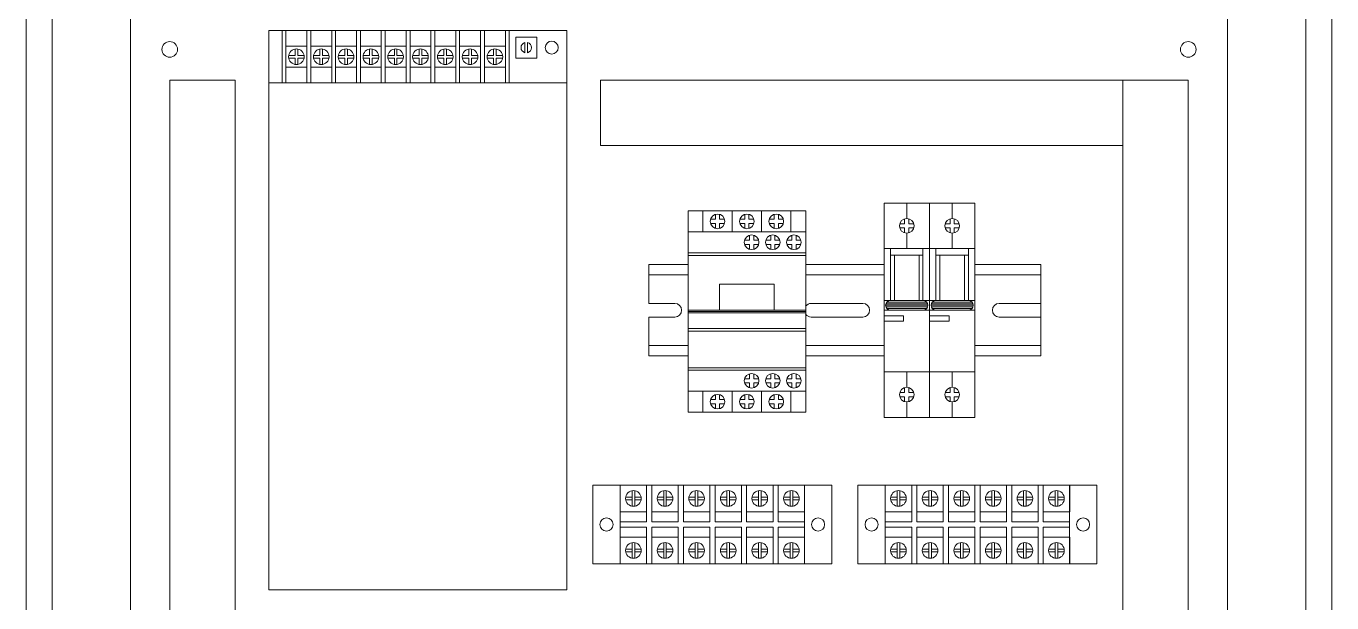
# Model space of a CAD drawing. Header units: millimetres. Extents: x 1937 to 4749, y 83 to 1608.
# Drawn here: x 2999.8 to 3124.8, y 254.8 to 310 of the extents above; entities that cross this region are included whole.
import ezdxf

# ---------------------------------------------------------------- set-up
doc = ezdxf.new("R2010")
doc.units = ezdxf.units.MM
doc.layers.get('0').update_dxf_attribs({"lineweight": 0})
for name, color, linetype, lineweight in [('Box Panel', 7, 'Continuous', 0), ('Kontaktor', 7, 'Continuous', 0), ('MCB', 7, 'Continuous', 0), ('PSU', 7, 'Continuous', 0)]:
    doc.layers.add(name, color=color, linetype=linetype, lineweight=lineweight)
doc.layers.add('Cable Duct', color=7, linetype='Continuous')

# ---------------------------------------------------------------- blocks, each defined once
blk = doc.blocks.new('MCB 1 FASA')
at = {"layer": 'MCB'}
for p, q in [((-8.7, 41), (8.7, 41)), ((-8.7, -41), (-8.7, 41)), ((0, 41), (0, 35.1)), ((8.7, 41), (8.7, -41)), ((-2.69, 33.1), (-0.8, 33.1)), ((-2.69, 31.5), (-0.8, 31.5)), ((-0.8, 34.99), (-0.8, 33.1)), ((-0.8, 31.5), (-0.8, 29.62)), ((0.8, 34.99), (0.8, 33.1)), ((0.8, 33.1), (2.68, 33.1)), ((0.8, 31.5), (0.8, 29.62)), ((0.8, 31.5), (2.68, 31.5)), ((0, 29.5), (0, 23.6)), ((-6.2, 3.75), (-6.2, 23.6)), ((-6.2, 21.1), (6.2, 21.1)), ((-4.7, 3.75), (-4.7, 21.1)), ((4.7, 21.1), (4.7, 3.75)), ((6.2, 23.6), (6.2, 3.75)), ((8.7, 23.6), (8.7, 0)), ((-6.2, 3.75), (-8.7, 3.75)), ((8.7, 0), (-8.7, 0)), ((-8.08, 1.88), (8.07, 1.88)), ((-7.97, 2.5), (7.96, 2.5)), ((-7.97, 1.25), (7.96, 1.25)), ((-7.6, 3.13), (7.59, 3.13)), ((-7.6, 0.63), (7.59, 0.63)), ((-6.2, 3.75), (6.2, 3.75)), ((-6.2, 0), (6.2, 0)), ((6.2, 3.75), (8.7, 3.75)), ((0, -23.6), (0, -29.5)), ((-0.8, -29.61), (-0.8, -31.5)), ((0.8, -29.61), (0.8, -31.5)), ((-2.69, -31.5), (-0.8, -31.5)), ((-2.69, -33.1), (-0.8, -33.1)), ((-0.8, -33.1), (-0.8, -34.98)), ((0.8, -31.5), (2.68, -31.5)), ((0.8, -33.1), (0.8, -34.98)), ((0.8, -33.1), (2.68, -33.1)), ((0, -35.1), (0, -41)), ((8.7, -41), (-8.7, -41))]:
    blk.add_line(p, q, dxfattribs=at)
for points in [[(-8.7, 23.6), (8.7, 23.6), (8.7, 41), (-8.7, 41)], [(-8.7, -2.14), (-1.2, -2.14), (-1.2, -4.14), (-8.7, -4.14)], [(-8.7, -41), (8.7, -41), (8.7, -23.6), (-8.7, -23.6)]]:
    blk.add_lwpolyline(points, close=True, dxfattribs=at)
for centre in [(0, 32.3), (0, -32.3)]:
    blk.add_circle(centre, 2.8, dxfattribs=at)
for centre, start, end in [((-6.2, 1.88), 90, 270), ((6.2, 1.88), 270, 90)]:
    blk.add_arc(centre, 1.88, start, end, dxfattribs=at)
blk = doc.blocks.new('PSU')
for p, q in [((109.17, 19.87), (22.17, 19.87)), ((22.17, 19.87), (22.17, -0.13)), ((23.67, 19.87), (23.67, -0.13)), ((31.67, 19.87), (31.67, -0.13)), ((33.17, 19.87), (33.17, -0.13)), ((41.17, 19.87), (41.17, -0.13)), ((42.67, 19.87), (42.67, -0.13)), ((50.67, 19.87), (50.67, -0.13)), ((52.17, 19.87), (52.17, -0.13)), ((60.17, 19.87), (60.17, -0.13)), ((61.67, 19.87), (61.67, -0.13)), ((69.67, 19.87), (69.67, -0.13)), ((71.17, 19.87), (71.17, -0.13)), ((79.17, 19.87), (79.17, -0.13)), ((80.67, 19.87), (80.67, -0.13)), ((88.67, 19.87), (88.67, -0.13)), ((90.17, 19.87), (90.17, -0.13)), ((98.17, 19.87), (98.17, -0.13)), ((99.67, 19.87), (99.67, -0.13)), ((107.67, -0.13), (107.67, 19.87)), ((109.17, -0.13), (109.17, 19.87)), ((24.71, 10.37), (27.17, 10.37)), ((27.17, 12.83), (27.17, 10.37)), ((28.17, 12.83), (28.17, 10.37)), ((28.17, 10.37), (30.63, 10.37)), ((34.21, 10.37), (36.67, 10.37)), ((36.67, 12.83), (36.67, 10.37)), ((37.67, 12.83), (37.67, 10.37)), ((37.67, 10.37), (40.13, 10.37)), ((43.71, 10.37), (46.17, 10.37)), ((46.17, 12.83), (46.17, 10.37)), ((47.17, 12.83), (47.17, 10.37)), ((47.17, 10.37), (49.63, 10.37)), ((53.21, 10.37), (55.67, 10.37)), ((55.67, 12.83), (55.67, 10.37)), ((56.67, 12.83), (56.67, 10.37)), ((56.67, 10.37), (59.13, 10.37)), ((62.71, 10.37), (65.17, 10.37)), ((65.17, 12.83), (65.17, 10.37)), ((66.17, 12.83), (66.17, 10.37)), ((66.17, 10.37), (68.63, 10.37)), ((72.21, 10.37), (74.67, 10.37)), ((74.67, 12.83), (74.67, 10.37)), ((75.67, 12.83), (75.67, 10.37)), ((75.67, 10.37), (78.13, 10.37)), ((81.71, 10.37), (84.17, 10.37)), ((84.17, 12.83), (84.17, 10.37)), ((85.17, 12.83), (85.17, 10.37)), ((85.17, 10.37), (87.63, 10.37)), ((91.21, 10.37), (93.67, 10.37)), ((93.67, 12.83), (93.67, 10.37)), ((94.67, 12.83), (94.67, 10.37)), ((94.67, 10.37), (97.13, 10.37)), ((100.71, 10.37), (103.17, 10.37)), ((103.17, 12.83), (103.17, 10.37)), ((104.17, 12.83), (104.17, 10.37)), ((104.17, 10.37), (106.63, 10.37)), ((15.17, 8.31), (15.17, 4.43)), ((16.17, 8.31), (16.17, 4.43)), ((24.71, 9.37), (27.17, 9.37)), ((27.17, 9.37), (27.17, 6.91)), ((28.17, 9.37), (28.17, 6.91)), ((28.17, 9.37), (30.63, 9.37)), ((34.21, 9.37), (36.67, 9.37)), ((36.67, 9.37), (36.67, 6.91)), ((37.67, 9.37), (37.67, 6.91)), ((37.67, 9.37), (40.13, 9.37)), ((43.71, 9.37), (46.17, 9.37)), ((46.17, 9.37), (46.17, 6.91)), ((47.17, 9.37), (47.17, 6.91)), ((47.17, 9.37), (49.63, 9.37)), ((53.21, 9.37), (55.67, 9.37)), ((55.67, 9.37), (55.67, 6.91)), ((56.67, 9.37), (56.67, 6.91)), ((56.67, 9.37), (59.13, 9.37)), ((62.71, 9.37), (65.17, 9.37)), ((65.17, 9.37), (65.17, 6.91)), ((66.17, 9.37), (66.17, 6.91)), ((66.17, 9.37), (68.63, 9.37)), ((72.21, 9.37), (74.67, 9.37)), ((74.67, 9.37), (74.67, 6.91)), ((75.67, 9.37), (75.67, 6.91)), ((75.67, 9.37), (78.13, 9.37)), ((81.71, 9.37), (84.17, 9.37)), ((84.17, 9.37), (84.17, 6.91)), ((85.17, 9.37), (85.17, 6.91)), ((85.17, 9.37), (87.63, 9.37)), ((91.21, 9.37), (93.67, 9.37)), ((93.67, 9.37), (93.67, 6.91)), ((94.67, 9.37), (94.67, 6.91)), ((94.67, 9.37), (97.13, 9.37)), ((100.71, 9.37), (103.17, 9.37)), ((103.17, 9.37), (103.17, 6.91)), ((104.17, 9.37), (104.17, 6.91)), ((104.17, 9.37), (106.63, 9.37)), ((22.17, -0.13), (109.17, -0.13))]:
    blk.add_line(p, q)
for points in [[(11.67, 10.37), (19.67, 10.37), (19.67, 2.37), (11.67, 2.37)], [(23.67, 13.87), (31.67, 13.87), (31.67, 5.87), (23.67, 5.87)], [(33.17, 13.87), (41.17, 13.87), (41.17, 5.87), (33.17, 5.87)], [(42.67, 13.87), (50.67, 13.87), (50.67, 5.87), (42.67, 5.87)], [(52.17, 13.87), (60.17, 13.87), (60.17, 5.87), (52.17, 5.87)], [(61.67, 13.87), (69.67, 13.87), (69.67, 5.87), (61.67, 5.87)], [(71.17, 13.87), (79.17, 13.87), (79.17, 5.87), (71.17, 5.87)], [(80.67, 13.87), (88.67, 13.87), (88.67, 5.87), (80.67, 5.87)], [(90.17, 13.87), (98.17, 13.87), (98.17, 5.87), (90.17, 5.87)], [(99.67, 13.87), (107.67, 13.87), (107.67, 5.87), (99.67, 5.87)]]:
    blk.add_lwpolyline(points, close=True)
for centre, radius in [((27.67, 9.87), 3), ((37.17, 9.87), 3), ((46.67, 9.87), 3), ((56.17, 9.87), 3), ((65.67, 9.87), 3), ((75.17, 9.87), 3), ((84.67, 9.87), 3), ((94.17, 9.87), 3), ((103.67, 9.87), 3), ((5.92, 6.37), 2.5)]:
    blk.add_circle(centre, radius)
for start, end in [(104.4775, 255.5225), (284.4775, 75.5225)]:
    blk.add_arc((15.67, 6.37), 2, start, end)
at = {"layer": 'PSU'}
for p, q in [((0.17, -0.13), (0.17, 213.87)), ((0.17, 213.87), (114.17, 213.87)), ((114.17, 213.87), (114.17, -0.13)), ((114.17, 19.87), (0.17, 19.87)), ((114.17, -0.13), (0.17, -0.13))]:
    blk.add_line(p, q, dxfattribs=at)
blk = doc.blocks.new('Kontaktor')
at = {"layer": 'Kontaktor'}
for p, q in [((2979.03, 1753.55), (3024.03, 1753.55)), ((2979.03, 1676.55), (2979.03, 1753.55)), ((2984.65, 1753.55), (2984.65, 1745.55)), ((2987.59, 1750.35), (2989.48, 1750.35)), ((2989.48, 1752.23), (2989.48, 1750.35)), ((2991.08, 1752.23), (2991.08, 1750.35)), ((2991.08, 1750.35), (2992.96, 1750.35)), ((2995.9, 1753.55), (2995.9, 1745.55)), ((2998.84, 1750.35), (3000.73, 1750.35)), ((3000.73, 1752.23), (3000.73, 1750.35)), ((3002.33, 1752.23), (3002.33, 1750.35)), ((3002.33, 1750.35), (3004.21, 1750.35)), ((3007.15, 1753.55), (3007.15, 1745.55)), ((3010.09, 1750.35), (3011.98, 1750.35)), ((3011.98, 1752.23), (3011.98, 1750.35)), ((3013.58, 1752.23), (3013.58, 1750.35)), ((3013.58, 1750.35), (3015.46, 1750.35)), ((3018.4, 1753.55), (3018.4, 1745.55)), ((3024.03, 1753.55), (3024.03, 1676.55)), ((2979.03, 1745.55), (3024.03, 1745.55)), ((2987.59, 1748.75), (2989.48, 1748.75)), ((2989.48, 1748.75), (2989.48, 1746.86)), ((2991.08, 1748.75), (2991.08, 1746.86)), ((2991.08, 1748.75), (2992.96, 1748.75)), ((2998.84, 1748.75), (3000.73, 1748.75)), ((3000.73, 1748.75), (3000.73, 1746.86)), ((3002.33, 1748.75), (3002.33, 1746.86)), ((3002.33, 1748.75), (3004.21, 1748.75)), ((3010.09, 1748.75), (3011.98, 1748.75)), ((3011.98, 1748.75), (3011.98, 1746.86)), ((3013.58, 1748.75), (3013.58, 1746.86)), ((3013.58, 1748.75), (3015.46, 1748.75)), ((3000.64, 1742.35), (3002.53, 1742.35)), ((3000.64, 1740.75), (3002.53, 1740.75)), ((3002.53, 1744.23), (3002.53, 1742.35)), ((3002.53, 1740.75), (3002.53, 1738.86)), ((3004.13, 1744.23), (3004.13, 1742.35)), ((3004.13, 1742.35), (3006.01, 1742.35)), ((3004.13, 1740.75), (3004.13, 1738.86)), ((3004.13, 1740.75), (3006.01, 1740.75)), ((3008.74, 1742.35), (3010.63, 1742.35)), ((3008.74, 1740.75), (3010.63, 1740.75)), ((3010.63, 1744.23), (3010.63, 1742.35)), ((3010.63, 1740.75), (3010.63, 1738.86)), ((3012.23, 1744.23), (3012.23, 1742.35)), ((3012.23, 1742.35), (3014.11, 1742.35)), ((3012.23, 1740.75), (3012.23, 1738.86)), ((3012.23, 1740.75), (3014.11, 1740.75)), ((3016.84, 1742.35), (3018.73, 1742.35)), ((3016.84, 1740.75), (3018.73, 1740.75)), ((3018.73, 1744.23), (3018.73, 1742.35)), ((3018.73, 1740.75), (3018.73, 1738.86)), ((3020.33, 1744.23), (3020.33, 1742.35)), ((3020.33, 1742.35), (3022.21, 1742.35)), ((3020.33, 1740.75), (3020.33, 1738.86)), ((3020.33, 1740.75), (3022.21, 1740.75)), ((2979.03, 1737.55), (3024.03, 1737.55)), ((2979.03, 1736.55), (3024.03, 1736.55)), ((3012.03, 1725.55), (2991.03, 1725.55)), ((2991.03, 1715.55), (2991.03, 1725.55)), ((3012.03, 1725.55), (3012.03, 1715.55)), ((3024.03, 1715.55), (2979.03, 1715.55)), ((2979.03, 1715.05), (3024.03, 1715.05)), ((3024.03, 1714.55), (2979.03, 1714.55)), ((3024.03, 1708.55), (2979.03, 1708.55)), ((3024.03, 1707.55), (2979.03, 1707.55)), ((3024.03, 1693.55), (2979.03, 1693.55)), ((3024.03, 1692.55), (2979.03, 1692.55)), ((3002.53, 1691.23), (3002.53, 1689.35)), ((3004.13, 1691.23), (3004.13, 1689.35)), ((3010.63, 1691.23), (3010.63, 1689.35)), ((3012.23, 1691.23), (3012.23, 1689.35)), ((3018.73, 1691.23), (3018.73, 1689.35)), ((3020.33, 1691.23), (3020.33, 1689.35)), ((3000.64, 1689.35), (3002.53, 1689.35)), ((3000.64, 1687.75), (3002.53, 1687.75)), ((3002.53, 1687.75), (3002.53, 1685.86)), ((3004.13, 1689.35), (3006.01, 1689.35)), ((3004.13, 1687.75), (3004.13, 1685.86)), ((3004.13, 1687.75), (3006.01, 1687.75)), ((3008.74, 1689.35), (3010.63, 1689.35)), ((3008.74, 1687.75), (3010.63, 1687.75)), ((3010.63, 1687.75), (3010.63, 1685.86)), ((3012.23, 1689.35), (3014.11, 1689.35)), ((3012.23, 1687.75), (3012.23, 1685.86)), ((3012.23, 1687.75), (3014.11, 1687.75)), ((3016.84, 1689.35), (3018.73, 1689.35)), ((3016.84, 1687.75), (3018.73, 1687.75)), ((3018.73, 1687.75), (3018.73, 1685.86)), ((3020.33, 1689.35), (3022.21, 1689.35)), ((3020.33, 1687.75), (3020.33, 1685.86)), ((3020.33, 1687.75), (3022.21, 1687.75)), ((3024.03, 1684.55), (2979.03, 1684.55)), ((2984.65, 1684.55), (2984.65, 1676.55)), ((2987.59, 1681.35), (2989.48, 1681.35)), ((2989.48, 1683.23), (2989.48, 1681.35)), ((2991.08, 1683.23), (2991.08, 1681.35)), ((2991.08, 1681.35), (2992.96, 1681.35)), ((2995.9, 1684.55), (2995.9, 1676.55)), ((2998.84, 1681.35), (3000.73, 1681.35)), ((3000.73, 1683.23), (3000.73, 1681.35)), ((3002.33, 1683.23), (3002.33, 1681.35)), ((3002.33, 1681.35), (3004.21, 1681.35)), ((3007.15, 1684.55), (3007.15, 1676.55)), ((3010.09, 1681.35), (3011.98, 1681.35)), ((3011.98, 1683.23), (3011.98, 1681.35)), ((3013.58, 1683.23), (3013.58, 1681.35)), ((3013.58, 1681.35), (3015.46, 1681.35)), ((3018.4, 1684.55), (3018.4, 1676.55)), ((3024.03, 1676.55), (2979.03, 1676.55)), ((2987.59, 1679.75), (2989.48, 1679.75)), ((2989.48, 1679.75), (2989.48, 1677.86)), ((2991.08, 1679.75), (2991.08, 1677.86)), ((2991.08, 1679.75), (2992.96, 1679.75)), ((2998.84, 1679.75), (3000.73, 1679.75)), ((3000.73, 1679.75), (3000.73, 1677.86)), ((3002.33, 1679.75), (3002.33, 1677.86)), ((3002.33, 1679.75), (3004.21, 1679.75)), ((3010.09, 1679.75), (3011.98, 1679.75)), ((3011.98, 1679.75), (3011.98, 1677.86)), ((3013.58, 1679.75), (3013.58, 1677.86)), ((3013.58, 1679.75), (3015.46, 1679.75))]:
    blk.add_line(p, q, dxfattribs=at)
for centre in [(2990.28, 1749.55), (3001.53, 1749.55), (3012.78, 1749.55), (3003.33, 1741.55), (3011.43, 1741.55), (3019.53, 1741.55), (3003.33, 1688.55), (3011.43, 1688.55), (3019.53, 1688.55), (2990.28, 1680.55), (3001.53, 1680.55), (3012.78, 1680.55)]:
    blk.add_circle(centre, 2.8, dxfattribs=at)

msp = doc.modelspace()

# ---------------------------------------------------------------- linework, layer by layer
for p, q in [((3096.885, 283.432), (3096.885, 282.132)), ((3054.01, 266.032), (3076.885, 266.032)), ((3054.01, 258.532), (3054.01, 266.032)), ((3056.635, 258.532), (3056.635, 266.032)), ((3057.772, 265.509), (3057.772, 264.03)), ((3058.022, 265.509), (3058.022, 264.03)), ((3059.16, 262.532), (3059.16, 266.032)), ((3059.66, 262.532), (3059.66, 266.032)), ((3060.797, 265.509), (3060.797, 264.03)), ((3061.047, 265.509), (3061.047, 264.03)), ((3062.185, 262.532), (3062.185, 266.032)), ((3062.685, 262.532), (3062.685, 266.032)), ((3063.822, 265.509), (3063.822, 264.03)), ((3064.072, 265.509), (3064.072, 264.03)), ((3065.21, 262.532), (3065.21, 266.032)), ((3065.71, 262.532), (3065.71, 266.032)), ((3066.847, 265.509), (3066.847, 264.03)), ((3067.097, 265.509), (3067.097, 264.03)), ((3068.235, 262.532), (3068.235, 266.032)), ((3068.735, 262.532), (3068.735, 266.032)), ((3069.872, 265.509), (3069.872, 264.03)), ((3070.122, 265.509), (3070.122, 264.03)), ((3071.26, 262.532), (3071.26, 266.032)), ((3071.76, 262.532), (3071.76, 266.032)), ((3072.897, 265.509), (3072.897, 264.03)), ((3073.147, 265.509), (3073.147, 264.03)), ((3074.26, 266.032), (3074.26, 258.532)), ((3076.885, 266.032), (3076.885, 258.532)), ((3079.385, 266.032), (3102.26, 266.032)), ((3079.385, 258.532), (3079.385, 266.032)), ((3082.01, 258.532), (3082.01, 266.032)), ((3083.147, 265.509), (3083.147, 264.03)), ((3083.397, 265.509), (3083.397, 264.03)), ((3084.535, 262.532), (3084.535, 266.032)), ((3085.035, 262.532), (3085.035, 266.032)), ((3086.172, 265.509), (3086.172, 264.03)), ((3086.422, 265.509), (3086.422, 264.03)), ((3087.56, 262.532), (3087.56, 266.032)), ((3088.06, 262.532), (3088.06, 266.032)), ((3089.197, 265.509), (3089.197, 264.03)), ((3089.447, 265.509), (3089.447, 264.03)), ((3090.585, 262.532), (3090.585, 266.032)), ((3091.085, 262.532), (3091.085, 266.032)), ((3092.222, 265.509), (3092.222, 264.03)), ((3092.472, 265.509), (3092.472, 264.03)), ((3093.61, 262.532), (3093.61, 266.032)), ((3094.11, 262.532), (3094.11, 266.032)), ((3095.247, 265.509), (3095.247, 264.03)), ((3095.497, 265.509), (3095.497, 264.03)), ((3096.635, 262.532), (3096.635, 266.032)), ((3097.135, 262.532), (3097.135, 266.032)), ((3098.272, 265.509), (3098.272, 264.03)), ((3098.522, 265.509), (3098.522, 264.03)), ((3099.635, 266.032), (3099.635, 258.532)), ((3102.26, 266.032), (3102.26, 258.532)), ((3057.158, 264.895), (3057.772, 264.895)), ((3057.158, 264.645), (3057.772, 264.645)), ((3058.022, 264.895), (3058.637, 264.895)), ((3058.022, 264.645), (3058.637, 264.645)), ((3060.183, 264.895), (3060.797, 264.895)), ((3060.183, 264.645), (3060.797, 264.645)), ((3061.047, 264.895), (3061.662, 264.895)), ((3061.047, 264.645), (3061.662, 264.645)), ((3063.208, 264.895), (3063.822, 264.895)), ((3063.208, 264.645), (3063.822, 264.645)), ((3064.072, 264.895), (3064.687, 264.895)), ((3064.072, 264.645), (3064.687, 264.645)), ((3066.233, 264.895), (3066.847, 264.895)), ((3066.233, 264.645), (3066.847, 264.645)), ((3067.097, 264.895), (3067.712, 264.895)), ((3067.097, 264.645), (3067.712, 264.645)), ((3069.258, 264.895), (3069.872, 264.895)), ((3069.258, 264.645), (3069.872, 264.645)), ((3070.122, 264.895), (3070.737, 264.895)), ((3070.122, 264.645), (3070.737, 264.645)), ((3072.283, 264.895), (3072.897, 264.895)), ((3072.283, 264.645), (3072.897, 264.645)), ((3073.147, 264.895), (3073.762, 264.895)), ((3073.147, 264.645), (3073.762, 264.645)), ((3082.533, 264.895), (3083.147, 264.895)), ((3082.533, 264.645), (3083.147, 264.645)), ((3083.397, 264.895), (3084.012, 264.895)), ((3083.397, 264.645), (3084.012, 264.645)), ((3085.558, 264.895), (3086.172, 264.895)), ((3085.558, 264.645), (3086.172, 264.645)), ((3086.422, 264.895), (3087.037, 264.895)), ((3086.422, 264.645), (3087.037, 264.645)), ((3088.583, 264.895), (3089.197, 264.895)), ((3088.583, 264.645), (3089.197, 264.645)), ((3089.447, 264.895), (3090.062, 264.895)), ((3089.447, 264.645), (3090.062, 264.645)), ((3091.608, 264.895), (3092.222, 264.895)), ((3091.608, 264.645), (3092.222, 264.645)), ((3092.472, 264.895), (3093.087, 264.895)), ((3092.472, 264.645), (3093.087, 264.645)), ((3094.633, 264.895), (3095.247, 264.895)), ((3094.633, 264.645), (3095.247, 264.645)), ((3095.497, 264.895), (3096.112, 264.895)), ((3095.497, 264.645), (3096.112, 264.645)), ((3097.658, 264.895), (3098.272, 264.895)), ((3097.658, 264.645), (3098.272, 264.645)), ((3098.522, 264.895), (3099.137, 264.895)), ((3098.522, 264.645), (3099.137, 264.645)), ((3056.635, 262.532), (3059.16, 262.532)), ((3059.66, 262.532), (3062.185, 262.532)), ((3062.685, 262.532), (3065.21, 262.532)), ((3065.71, 262.532), (3068.235, 262.532)), ((3068.735, 262.532), (3071.26, 262.532)), ((3071.76, 262.532), (3074.26, 262.532)), ((3082.01, 262.532), (3084.535, 262.532)), ((3085.035, 262.532), (3087.56, 262.532)), ((3088.06, 262.532), (3090.585, 262.532)), ((3091.085, 262.532), (3093.61, 262.532)), ((3094.11, 262.532), (3096.635, 262.532)), ((3097.135, 262.532), (3099.635, 262.532)), ((3056.635, 262.032), (3059.16, 262.032)), ((3059.16, 258.532), (3059.16, 262.032)), ((3059.66, 262.032), (3062.185, 262.032)), ((3059.66, 258.532), (3059.66, 262.032)), ((3062.185, 258.532), (3062.185, 262.032)), ((3062.685, 262.032), (3065.21, 262.032)), ((3062.685, 258.532), (3062.685, 262.032)), ((3065.21, 258.532), (3065.21, 262.032)), ((3065.71, 262.032), (3068.235, 262.032)), ((3065.71, 258.532), (3065.71, 262.032)), ((3068.235, 258.532), (3068.235, 262.032)), ((3068.735, 262.032), (3071.26, 262.032)), ((3068.735, 258.532), (3068.735, 262.032)), ((3071.26, 258.532), (3071.26, 262.032)), ((3071.76, 262.032), (3074.26, 262.032)), ((3071.76, 258.532), (3071.76, 262.032)), ((3082.01, 262.032), (3084.535, 262.032)), ((3084.535, 258.532), (3084.535, 262.032)), ((3085.035, 262.032), (3087.56, 262.032)), ((3085.035, 258.532), (3085.035, 262.032)), ((3087.56, 258.532), (3087.56, 262.032)), ((3088.06, 262.032), (3090.585, 262.032)), ((3088.06, 258.532), (3088.06, 262.032)), ((3090.585, 258.532), (3090.585, 262.032)), ((3091.085, 262.032), (3093.61, 262.032)), ((3091.085, 258.532), (3091.085, 262.032)), ((3093.61, 258.532), (3093.61, 262.032)), ((3094.11, 262.032), (3096.635, 262.032)), ((3094.11, 258.532), (3094.11, 262.032)), ((3096.635, 258.532), (3096.635, 262.032)), ((3097.135, 262.032), (3099.635, 262.032)), ((3097.135, 258.532), (3097.135, 262.032)), ((3057.772, 260.534), (3057.772, 259.055)), ((3058.022, 260.534), (3058.022, 259.055)), ((3060.797, 260.534), (3060.797, 259.055)), ((3061.047, 260.534), (3061.047, 259.055)), ((3063.822, 260.534), (3063.822, 259.055)), ((3064.072, 260.534), (3064.072, 259.055)), ((3066.847, 260.534), (3066.847, 259.055)), ((3067.097, 260.534), (3067.097, 259.055)), ((3069.872, 260.534), (3069.872, 259.055)), ((3070.122, 260.534), (3070.122, 259.055)), ((3072.897, 260.534), (3072.897, 259.055)), ((3073.147, 260.534), (3073.147, 259.055)), ((3083.147, 260.534), (3083.147, 259.055)), ((3083.397, 260.534), (3083.397, 259.055)), ((3086.172, 260.534), (3086.172, 259.055)), ((3086.422, 260.534), (3086.422, 259.055)), ((3089.197, 260.534), (3089.197, 259.055)), ((3089.447, 260.534), (3089.447, 259.055)), ((3092.222, 260.534), (3092.222, 259.055)), ((3092.472, 260.534), (3092.472, 259.055)), ((3095.247, 260.534), (3095.247, 259.055)), ((3095.497, 260.534), (3095.497, 259.055)), ((3098.272, 260.534), (3098.272, 259.055)), ((3098.522, 260.534), (3098.522, 259.055)), ((3057.158, 259.92), (3057.772, 259.92)), ((3057.158, 259.67), (3057.772, 259.67)), ((3058.022, 259.92), (3058.637, 259.92)), ((3058.022, 259.67), (3058.637, 259.67)), ((3060.183, 259.92), (3060.797, 259.92)), ((3060.183, 259.67), (3060.797, 259.67)), ((3061.047, 259.92), (3061.662, 259.92)), ((3061.047, 259.67), (3061.662, 259.67)), ((3063.208, 259.92), (3063.822, 259.92)), ((3063.208, 259.67), (3063.822, 259.67)), ((3064.072, 259.92), (3064.687, 259.92)), ((3064.072, 259.67), (3064.687, 259.67)), ((3066.233, 259.92), (3066.847, 259.92)), ((3066.233, 259.67), (3066.847, 259.67)), ((3067.097, 259.92), (3067.712, 259.92)), ((3067.097, 259.67), (3067.712, 259.67)), ((3069.258, 259.92), (3069.872, 259.92)), ((3069.258, 259.67), (3069.872, 259.67)), ((3070.122, 259.92), (3070.737, 259.92)), ((3070.122, 259.67), (3070.737, 259.67)), ((3072.283, 259.92), (3072.897, 259.92)), ((3072.283, 259.67), (3072.897, 259.67)), ((3073.147, 259.92), (3073.762, 259.92)), ((3073.147, 259.67), (3073.762, 259.67)), ((3082.533, 259.92), (3083.147, 259.92)), ((3082.533, 259.67), (3083.147, 259.67)), ((3083.397, 259.92), (3084.012, 259.92)), ((3083.397, 259.67), (3084.012, 259.67)), ((3085.558, 259.92), (3086.172, 259.92)), ((3085.558, 259.67), (3086.172, 259.67)), ((3086.422, 259.92), (3087.037, 259.92)), ((3086.422, 259.67), (3087.037, 259.67)), ((3088.583, 259.92), (3089.197, 259.92)), ((3088.583, 259.67), (3089.197, 259.67)), ((3089.447, 259.92), (3090.062, 259.92)), ((3089.447, 259.67), (3090.062, 259.67)), ((3091.608, 259.92), (3092.222, 259.92)), ((3091.608, 259.67), (3092.222, 259.67)), ((3092.472, 259.92), (3093.087, 259.92)), ((3092.472, 259.67), (3093.087, 259.67)), ((3094.633, 259.92), (3095.247, 259.92)), ((3094.633, 259.67), (3095.247, 259.67)), ((3095.497, 259.92), (3096.112, 259.92)), ((3095.497, 259.67), (3096.112, 259.67)), ((3097.658, 259.92), (3098.272, 259.92)), ((3097.658, 259.67), (3098.272, 259.67)), ((3098.522, 259.92), (3099.137, 259.92)), ((3098.522, 259.67), (3099.137, 259.67)), ((3076.885, 258.532), (3054.01, 258.532)), ((3102.26, 258.532), (3079.385, 258.532))]:
    msp.add_line(p, q)
msp.add_lwpolyline([(3063.135, 287.157), (3059.385, 287.157), (3059.385, 283.432), (3061.86, 283.432, -1), (3061.86, 282.132), (3059.385, 282.132), (3059.385, 278.407), (3063.135, 278.407)], format="xyb")
for points in [[(3081.885, 287.157), (3074.385, 287.157)], [(3092.91, 283.432), (3096.885, 283.432), (3096.885, 287.157), (3096.885, 287.157), (3090.585, 287.157)], [(3063.135, 286.157), (3059.385, 286.157), (3059.385, 286.157)], [(3081.885, 286.157), (3074.385, 286.157)], [(3096.885, 286.157), (3090.585, 286.157)], [(3074.91, 283.432), (3079.86, 283.432)], [(3079.86, 282.132), (3074.91, 282.132)], [(3090.585, 278.407), (3096.885, 278.407), (3096.885, 278.407), (3096.885, 282.132), (3092.91, 282.132)], [(3063.135, 279.407), (3059.385, 279.407), (3059.385, 279.407)], [(3081.885, 279.407), (3074.385, 279.407)], [(3096.885, 279.407), (3090.585, 279.407)], [(3074.385, 278.407), (3081.885, 278.407)]]:
    msp.add_lwpolyline(points)
for points in [[(3056.635, 263.507), (3059.16, 263.507), (3059.16, 266.032), (3056.635, 266.032)], [(3059.66, 263.507), (3062.185, 263.507), (3062.185, 266.032), (3059.66, 266.032)], [(3062.685, 263.507), (3065.21, 263.507), (3065.21, 266.032), (3062.685, 266.032)], [(3065.71, 263.507), (3068.235, 263.507), (3068.235, 266.032), (3065.71, 266.032)], [(3068.735, 263.507), (3071.26, 263.507), (3071.26, 266.032), (3068.735, 266.032)], [(3071.76, 263.507), (3074.285, 263.507), (3074.285, 266.032), (3071.76, 266.032)], [(3082.01, 263.507), (3084.535, 263.507), (3084.535, 266.032), (3082.01, 266.032)], [(3085.035, 263.507), (3087.56, 263.507), (3087.56, 266.032), (3085.035, 266.032)], [(3088.06, 263.507), (3090.585, 263.507), (3090.585, 266.032), (3088.06, 266.032)], [(3091.085, 263.507), (3093.61, 263.507), (3093.61, 266.032), (3091.085, 266.032)], [(3094.11, 263.507), (3096.635, 263.507), (3096.635, 266.032), (3094.11, 266.032)], [(3097.135, 263.507), (3099.66, 263.507), (3099.66, 266.032), (3097.135, 266.032)], [(3056.635, 258.532), (3059.16, 258.532), (3059.16, 261.057), (3056.635, 261.057)], [(3059.66, 258.532), (3062.185, 258.532), (3062.185, 261.057), (3059.66, 261.057)], [(3062.685, 258.532), (3065.21, 258.532), (3065.21, 261.057), (3062.685, 261.057)], [(3065.71, 258.532), (3068.235, 258.532), (3068.235, 261.057), (3065.71, 261.057)], [(3068.735, 258.532), (3071.26, 258.532), (3071.26, 261.057), (3068.735, 261.057)], [(3071.76, 258.532), (3074.285, 258.532), (3074.285, 261.057), (3071.76, 261.057)], [(3082.01, 258.532), (3084.535, 258.532), (3084.535, 261.057), (3082.01, 261.057)], [(3085.035, 258.532), (3087.56, 258.532), (3087.56, 261.057), (3085.035, 261.057)], [(3088.06, 258.532), (3090.585, 258.532), (3090.585, 261.057), (3088.06, 261.057)], [(3091.085, 258.532), (3093.61, 258.532), (3093.61, 261.057), (3091.085, 261.057)], [(3094.11, 258.532), (3096.635, 258.532), (3096.635, 261.057), (3094.11, 261.057)], [(3097.135, 258.532), (3099.66, 258.532), (3099.66, 261.057), (3097.135, 261.057)]]:
    msp.add_lwpolyline(points, close=True)
for centre, radius in [((3013.51, 307.734), 0.75), ((3111.01, 307.734), 0.75), ((3057.897, 264.77), 0.75), ((3060.922, 264.77), 0.75), ((3063.947, 264.77), 0.75), ((3066.972, 264.77), 0.75), ((3069.997, 264.77), 0.75), ((3073.022, 264.77), 0.75), ((3083.272, 264.77), 0.75), ((3086.297, 264.77), 0.75), ((3089.322, 264.77), 0.75), ((3092.347, 264.77), 0.75), ((3095.372, 264.77), 0.75), ((3098.397, 264.77), 0.75), ((3055.322, 262.282), 0.625), ((3075.572, 262.282), 0.625), ((3080.697, 262.282), 0.625), ((3100.947, 262.282), 0.625), ((3057.897, 259.795), 0.75), ((3060.922, 259.795), 0.75), ((3063.947, 259.795), 0.75), ((3066.972, 259.795), 0.75), ((3069.997, 259.795), 0.75), ((3073.022, 259.795), 0.75), ((3083.272, 259.795), 0.75), ((3086.297, 259.795), 0.75), ((3089.322, 259.795), 0.75), ((3092.347, 259.795), 0.75), ((3095.372, 259.795), 0.75), ((3098.397, 259.795), 0.75)]:
    msp.add_circle(centre, radius)
for centre, major_axis, start_param, end_param in [((3074.91, 282.782), (-0.65, 0), 4.712389, 5.6526166), ((3079.86, 282.782), (0, 0.65), 3.1415927, 6.2831853), ((3092.91, 282.782), (-0.65, 0), 4.712389, 7.8539816), ((3074.91, 282.782), (-0.65, 0), 6.913754, 7.8539816)]:
    msp.add_ellipse(centre, major_axis=major_axis, ratio=1, start_param=start_param, end_param=end_param)
at = {"layer": 'Box Panel'}
for points in [[(2999.76, 210.984), (2999.76, 321.484), (3124.76, 321.484), (3124.76, 194.297)], [(3002.26, 210.984), (3002.26, 318.984), (3122.26, 318.984), (3122.26, 194.297)]]:
    msp.add_lwpolyline(points, dxfattribs=at)
msp.add_lwpolyline([(3009.76, 311.484), (3114.76, 311.484), (3114.76, 181.484), (3009.76, 181.484)], close=True, dxfattribs=at)
at = {"layer": 'Cable Duct', "lineweight": 0}
for points in [[(3019.76, 188.532), (3013.51, 188.532), (3013.51, 304.782), (3019.76, 304.782)], [(3104.76, 304.782), (3104.76, 298.532), (3054.76, 298.532), (3054.76, 304.782)], [(3111.01, 188.532), (3104.76, 188.532), (3104.76, 304.782), (3111.01, 304.782)]]:
    msp.add_lwpolyline(points, close=True, dxfattribs=at)

# ---------------------------------------------------------------- block references
at = {"layer": 'Cable Duct', "xscale": 0.25, "yscale": 0.25, "zscale": 0.25}
msp.add_blockref('Kontaktor', (2318.378, -146.105), dxfattribs=at)
at = {"layer": 'MCB', "xscale": 0.25, "yscale": 0.25, "zscale": 0.25}
for p in [(3084.061, 282.782), (3088.411, 282.782)]:
    msp.add_blockref('MCB 1 FASA', p, dxfattribs=at)
at = {"layer": 'PSU', "xscale": 0.25, "yscale": 0.25, "zscale": 0.25, "rotation": 180}
msp.add_blockref('PSU', (3051.553, 309.5), dxfattribs=at)

doc.saveas('drawing.dxf')
